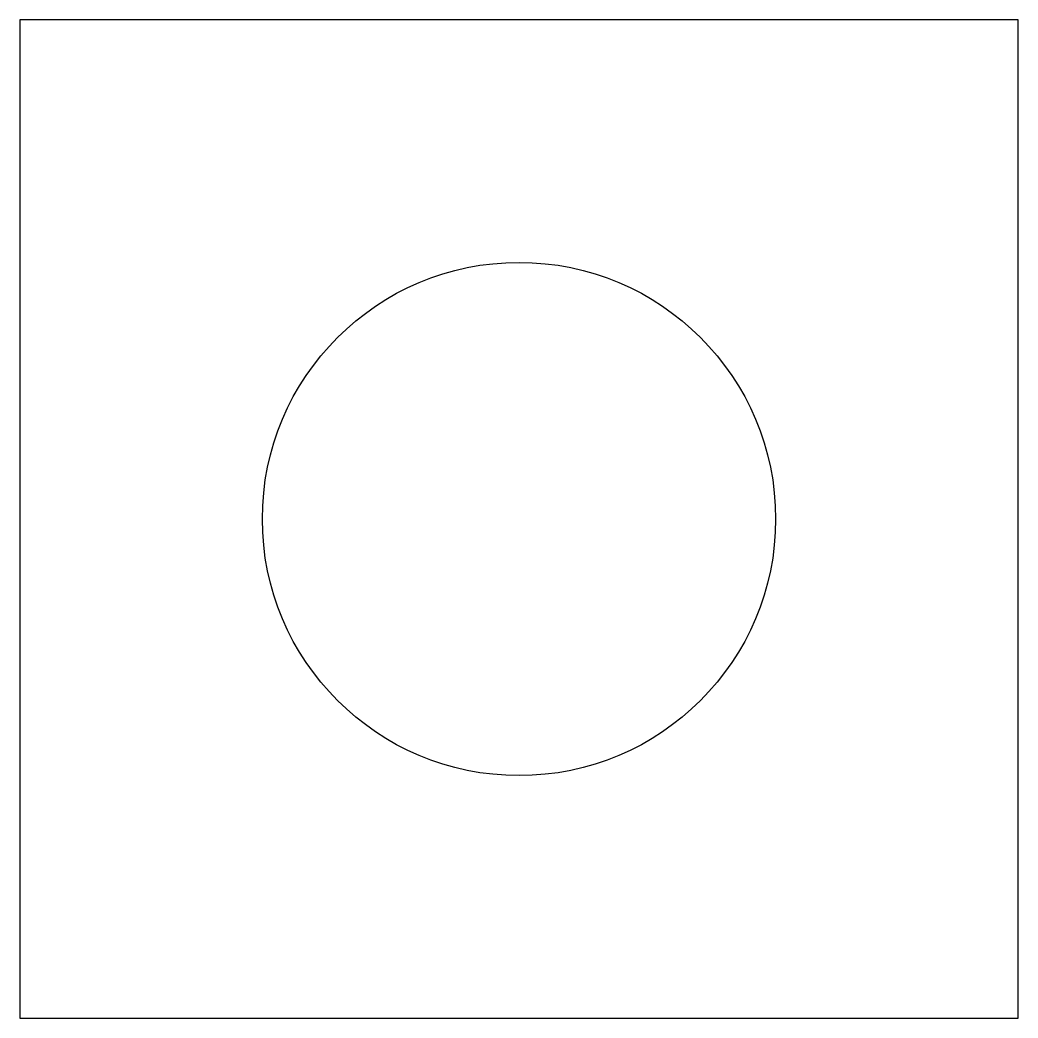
# Model space of a CAD drawing. Header units: millimetres. Extents: x -175 to 175, y -175 to 175.
import ezdxf

# ---------------------------------------------------------------- set-up
doc = ezdxf.new("R2010")
doc.units = ezdxf.units.MM
doc.layers.get('0').update_dxf_attribs({"linetype": 'CONTINUOUS'})

msp = doc.modelspace()

# ---------------------------------------------------------------- linework, layer by layer
msp.add_lwpolyline([(-175, -175), (175, -175), (175, 175), (-175, 175)], close=True)
msp.add_circle((0, 0), 90)

doc.saveas('drawing.dxf')
